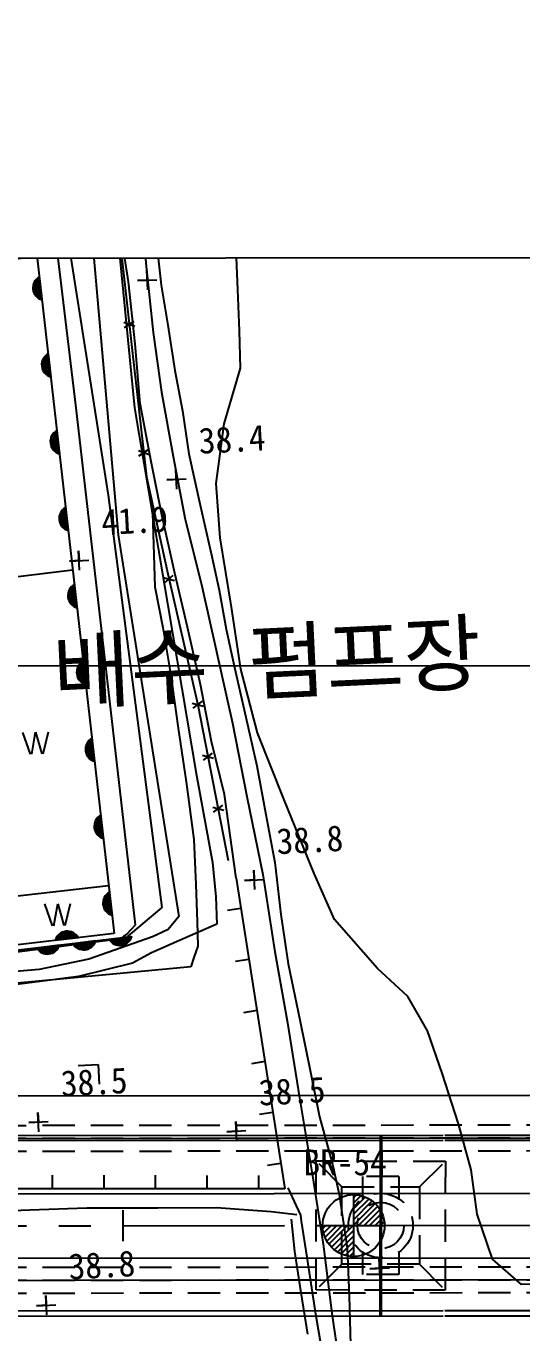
# Model space of a CAD drawing. Header units: millimetres. Extents: x 15846 to 16642, y 1103 to 1807.
# Drawn here: x 16086.9 to 16125.3, y 1462.8 to 1564 of the extents above; entities that cross this region are included whole.
import ezdxf
from ezdxf.xclip import XClip

# ---------------------------------------------------------------- set-up
doc = ezdxf.new("R2010")
doc.units = ezdxf.units.MM
doc.header["$LTSCALE"] = 10
doc.header["$MEASUREMENT"] = 0
doc.header["$XCLIPFRAME"] = 2
for name, pattern in [('CENTER', [2, 1.25, -0.25, 0.25, -0.25]), ('DASHED2', [0.375, 0.25, -0.125]), ('HIDDEN', [0.375, 0.25, -0.125])]:
    doc.linetypes.add(name, pattern=pattern)
for name, color, linetype in [('TN-CABL', 4, 'Continuous'), ('TZ-BASE', 253, 'Continuous'), ('TZ-CABL', 4, 'Continuous')]:
    doc.layers.add(name, color=color, linetype=linetype)
doc.layers.add('TX-PAPR', color=2, linetype='Continuous', plot=False)
doc.styles.get("Standard").update_dxf_attribs({"font": 'GulimChe.ttf'})
doc.linetypes.add('ZIGZAG', pattern='A,0.0001,-0.2,[131,ltypeshp.shx,S=0.2,R=0,X=-0.2,Y=0],-0.4,[131,ltypeshp.shx,S=0.2,R=180,X=0.2,Y=0],-0.2', length=0.8001)

# ---------------------------------------------------------------- blocks, each defined once
blk = doc.blocks.new('JD-FGHGF6GCDN')
at = {"layer": 'TZ-BASE'}
for p, q in [((439.66, 93.13), (-0.06, 69.76)), ((158.86, 84.11, 39.02), (160.87, 63.53, 39.02)), ((203.34, 69.31, 40), (185.64, 84.95, 40)), ((158.86, 56.78, 41), (155.1, 80.57, 41)), ((157.21, 80.86, 40), (159.61, 53.7, 40)), ((161.3, 80.21, 127.35), (161.75, 74.75, 127.35)), ((156.36, 63.53, 127.98), (154.37, 79.92, 127.98)), ((152.96, 78.37, 127.98), (159.29, 22.8, 127.98)), ((160.42, 73.32, 125.09), (159.92, 76.5, 125.09)), ((162.59, 76.05, 38.91), (162.95, 73.04, 38.91)), ((145.51, 74.4, 127.98), (153.24, 75.27, 127.98)), ((159.88, 75.29, 127.78), (160.69, 67.99, 127.78)), ((168.85, 73.33, 39.02), (168.77, 75.4, 39.02)), ((161.75, 74.75, 127.35), (162.33, 69.38, 127.35)), ((161.9, 72.69, 38.76), (161.82, 74.18, 38.76)), ((161.82, 74.18, 38.76), (161.86, 73.43, 38.76)), ((152.99, 72.85, 127.98), (153.51, 73.51, 127.98)), ((152.99, 72.85, 127.98), (153.51, 73.51, 127.98)), ((153.01, 72.64, 127.98), (153.54, 73.29, 127.98)), ((153.01, 72.64, 127.98), (153.54, 73.29, 127.98)), ((153.01, 73.02, 127.98), (153.63, 72.53, 127.98)), ((153.01, 73.02, 127.98), (153.63, 72.53, 127.98)), ((153.05, 73.16, 127.98), (153.45, 73.67, 127.98)), ((153.05, 73.16, 127.98), (153.45, 73.67, 127.98)), ((153.05, 73.18, 127.98), (153.6, 72.74, 127.98)), ((153.05, 73.18, 127.98), (153.6, 72.74, 127.98)), ((153.07, 72.46, 127.98), (153.56, 73.08, 127.98)), ((153.07, 72.46, 127.98), (153.56, 73.08, 127.98)), ((153.12, 73.32, 127.98), (153.58, 72.95, 127.98)), ((153.12, 73.32, 127.98), (153.58, 72.95, 127.98)), ((153.2, 73.44, 127.98), (153.55, 73.16, 127.98)), ((153.2, 73.44, 127.98), (153.55, 73.16, 127.98)), ((153.3, 73.55, 127.98), (153.53, 73.37, 127.98)), ((153.3, 73.55, 127.98), (153.53, 73.37, 127.98)), ((153.42, 73.65, 127.98), (153.51, 73.58, 127.98)), ((153.42, 73.65, 127.98), (153.51, 73.58, 127.98)), ((153.49, 73.69, 127.98), (153.7, 71.9, 127.98)), ((153.49, 73.69, 127.98), (153.7, 71.9, 127.98)), ((160.93, 68.51, 125.09), (160.42, 73.32, 125.09)), ((161.11, 73.4, 38.76), (162.61, 73.47, 38.76)), ((161.86, 73.43, 38.76), (161.11, 73.4, 38.76)), ((162.95, 73.04, 38.91), (163.45, 69.96, 38.91)), ((169.02, 69.5, 39.02), (168.85, 73.33, 39.02)), ((152.99, 72.84, 127.98), (153.65, 72.32, 127.98)), ((152.99, 72.84, 127.98), (153.65, 72.32, 127.98)), ((153.01, 72.63, 127.98), (153.67, 72.11, 127.98)), ((153.01, 72.63, 127.98), (153.67, 72.11, 127.98)), ((153.12, 72.36, 127.98), (153.69, 71.91, 127.98)), ((153.12, 72.36, 127.98), (153.69, 71.91, 127.98)), ((153.14, 72.32, 127.98), (153.59, 72.87, 127.98)), ((153.14, 72.32, 127.98), (153.59, 72.87, 127.98)), ((153.24, 72.19, 127.98), (153.61, 72.66, 127.98)), ((153.24, 72.19, 127.98), (153.61, 72.66, 127.98)), ((153.35, 72.09, 127.98), (153.63, 72.45, 127.98)), ((153.35, 72.09, 127.98), (153.63, 72.45, 127.98)), ((153.47, 72, 127.98), (153.66, 72.24, 127.98)), ((153.47, 72, 127.98), (153.66, 72.24, 127.98)), ((153.61, 71.93, 127.98), (153.68, 72.03, 127.98)), ((153.61, 71.93, 127.98), (153.68, 72.03, 127.98)), ((160.05, 70.17, 127.78), (160.89, 69.86, 127.78)), ((160.09, 69.77, 127.78), (160.84, 70.26, 127.78)), ((163.45, 69.96, 38.91), (164, 66.44, 38.91)), ((162.33, 69.38, 127.35), (162.96, 64.75, 127.35)), ((169.08, 66.62, 39.02), (169.02, 69.5, 39.02)), ((160.69, 67.99, 127.78), (161.81, 58.2, 127.78)), ((161.31, 63.87, 125.09), (160.93, 68.51, 125.09)), ((153.67, 66.89, 127.98), (154.19, 67.54, 127.98)), ((153.67, 66.89, 127.98), (154.19, 67.54, 127.98)), ((153.67, 66.88, 127.98), (154.33, 66.36, 127.98)), ((153.67, 66.88, 127.98), (154.33, 66.36, 127.98)), ((153.69, 66.67, 127.98), (154.22, 67.33, 127.98)), ((153.69, 66.67, 127.98), (154.22, 67.33, 127.98)), ((153.69, 67.06, 127.98), (154.3, 66.57, 127.98)), ((153.69, 67.06, 127.98), (154.3, 66.57, 127.98)), ((153.72, 67.19, 127.98), (154.13, 67.71, 127.98)), ((153.72, 67.19, 127.98), (154.13, 67.71, 127.98)), ((153.73, 67.22, 127.98), (154.28, 66.78, 127.98)), ((153.73, 67.22, 127.98), (154.28, 66.78, 127.98)), ((153.75, 66.5, 127.98), (154.24, 67.12, 127.98)), ((153.75, 66.5, 127.98), (154.24, 67.12, 127.98)), ((153.8, 67.36, 127.98), (154.26, 66.99, 127.98)), ((153.8, 67.36, 127.98), (154.26, 66.99, 127.98)), ((153.82, 66.36, 127.98), (154.27, 66.91, 127.98)), ((153.82, 66.36, 127.98), (154.27, 66.91, 127.98)), ((153.88, 67.48, 127.98), (154.23, 67.2, 127.98)), ((153.88, 67.48, 127.98), (154.23, 67.2, 127.98)), ((153.98, 67.59, 127.98), (154.21, 67.41, 127.98)), ((153.98, 67.59, 127.98), (154.21, 67.41, 127.98)), ((154.1, 67.69, 127.98), (154.18, 67.62, 127.98)), ((154.1, 67.69, 127.98), (154.18, 67.62, 127.98)), ((154.17, 67.73, 127.98), (154.38, 65.94, 127.98)), ((154.17, 67.73, 127.98), (154.38, 65.94, 127.98)), ((153.69, 66.67, 127.98), (154.35, 66.15, 127.98)), ((153.69, 66.67, 127.98), (154.35, 66.15, 127.98)), ((153.8, 66.39, 127.98), (154.36, 65.95, 127.98)), ((153.8, 66.39, 127.98), (154.36, 65.95, 127.98)), ((153.92, 66.23, 127.98), (154.29, 66.7, 127.98)), ((153.92, 66.23, 127.98), (154.29, 66.7, 127.98)), ((154.02, 66.13, 127.98), (154.31, 66.49, 127.98)), ((154.02, 66.13, 127.98), (154.31, 66.49, 127.98)), ((154.15, 66.04, 127.98), (154.34, 66.28, 127.98)), ((154.15, 66.04, 127.98), (154.34, 66.28, 127.98)), ((154.29, 65.97, 127.98), (154.36, 66.07, 127.98)), ((154.29, 65.97, 127.98), (154.36, 66.07, 127.98)), ((164, 66.44, 38.91), (164.58, 63.31, 38.91)), ((167.81, 62.3, 39.02), (169.08, 66.62, 39.02)), ((162.16, 59.37, 125.09), (161.31, 63.87, 125.09)), ((162.96, 64.75, 127.35), (163.87, 59.78, 127.35)), ((160.94, 23.46, 127.98), (156.36, 63.53, 127.98)), ((160.87, 63.53, 39.02), (165.64, 35.2, 39.02)), ((164.58, 63.31, 38.91), (165.08, 59.97, 38.91)), ((167.19, 57.67, 39.02), (167.81, 62.3, 39.02)), ((154.35, 60.93, 127.98), (154.87, 61.58, 127.98)), ((154.35, 60.93, 127.98), (154.87, 61.58, 127.98)), ((154.35, 60.92, 127.98), (155.01, 60.4, 127.98)), ((154.35, 60.92, 127.98), (155.01, 60.4, 127.98)), ((154.37, 60.71, 127.98), (154.9, 61.37, 127.98)), ((154.37, 60.71, 127.98), (154.9, 61.37, 127.98)), ((154.37, 61.1, 127.98), (154.98, 60.61, 127.98)), ((154.37, 61.1, 127.98), (154.98, 60.61, 127.98)), ((154.4, 61.23, 127.98), (154.81, 61.75, 127.98)), ((154.4, 61.23, 127.98), (154.81, 61.75, 127.98)), ((154.41, 61.25, 127.98), (154.96, 60.82, 127.98)), ((154.41, 61.25, 127.98), (154.96, 60.82, 127.98)), ((154.43, 60.54, 127.98), (154.92, 61.16, 127.98)), ((154.43, 60.54, 127.98), (154.92, 61.16, 127.98)), ((154.47, 61.39, 127.98), (154.93, 61.03, 127.98)), ((154.47, 61.39, 127.98), (154.93, 61.03, 127.98)), ((154.5, 60.39, 127.98), (154.94, 60.95, 127.98)), ((154.5, 60.39, 127.98), (154.94, 60.95, 127.98)), ((154.56, 61.52, 127.98), (154.91, 61.24, 127.98)), ((154.56, 61.52, 127.98), (154.91, 61.24, 127.98)), ((154.66, 61.63, 127.98), (154.89, 61.45, 127.98)), ((154.66, 61.63, 127.98), (154.89, 61.45, 127.98)), ((154.78, 61.73, 127.98), (154.86, 61.66, 127.98)), ((154.78, 61.73, 127.98), (154.86, 61.66, 127.98)), ((154.85, 61.77, 127.98), (155.05, 59.98, 127.98)), ((154.85, 61.77, 127.98), (155.05, 59.98, 127.98)), ((154.37, 60.71, 127.98), (155.03, 60.19, 127.98)), ((154.37, 60.71, 127.98), (155.03, 60.19, 127.98)), ((154.48, 60.43, 127.98), (155.04, 59.98, 127.98)), ((154.48, 60.43, 127.98), (155.04, 59.98, 127.98)), ((154.6, 60.27, 127.98), (154.97, 60.74, 127.98)), ((154.6, 60.27, 127.98), (154.97, 60.74, 127.98)), ((154.7, 60.17, 127.98), (154.99, 60.53, 127.98)), ((154.7, 60.17, 127.98), (154.99, 60.53, 127.98)), ((154.83, 60.08, 127.98), (155.02, 60.32, 127.98)), ((154.83, 60.08, 127.98), (155.02, 60.32, 127.98)), ((154.96, 60.01, 127.98), (155.04, 60.11, 127.98)), ((154.96, 60.01, 127.98), (155.04, 60.11, 127.98)), ((161.17, 60.23, 127.78), (162.01, 59.92, 127.78)), ((161.22, 59.83, 127.78), (161.97, 60.32, 127.78)), ((163.87, 59.78, 127.35), (164.81, 54.89, 127.35)), ((165.08, 59.97, 38.91), (165.95, 55.99, 38.91)), ((162.99, 55.26, 125.09), (162.16, 59.37, 125.09)), ((164.16, 57.25, 38.39), (164.08, 58.74, 38.39)), ((164.08, 58.74, 38.39), (164.12, 58, 38.39)), ((161.81, 58.2, 127.78), (163.45, 50.67, 127.78)), ((163.37, 57.96, 38.39), (164.87, 58.04, 38.39)), ((164.12, 58, 38.39), (163.37, 57.96, 38.39)), ((163.02, 24.81, 41), (158.86, 56.78, 41)), ((167.51, 53.46, 39.02), (167.19, 57.67, 39.02)), ((155.08, 55.27, 127.98), (155.49, 55.78, 127.98)), ((155.08, 55.27, 127.98), (155.49, 55.78, 127.98)), ((155.46, 55.76, 127.98), (155.54, 55.7, 127.98)), ((155.46, 55.76, 127.98), (155.54, 55.7, 127.98)), ((155.53, 55.81, 127.98), (155.73, 54.02, 127.98)), ((155.53, 55.81, 127.98), (155.73, 54.02, 127.98)), ((162.24, 56.23, 125.05), (162.45, 49.68, 125.05)), ((165.95, 55.99, 38.91), (166.87, 52.01, 38.91)), ((155.03, 54.96, 127.98), (155.55, 55.62, 127.98)), ((155.03, 54.96, 127.98), (155.55, 55.62, 127.98)), ((155.03, 54.96, 127.98), (155.69, 54.43, 127.98)), ((155.03, 54.96, 127.98), (155.69, 54.43, 127.98)), ((155.05, 54.75, 127.98), (155.57, 55.41, 127.98)), ((155.05, 54.75, 127.98), (155.57, 55.41, 127.98)), ((155.05, 55.14, 127.98), (155.66, 54.65, 127.98)), ((155.05, 55.14, 127.98), (155.66, 54.65, 127.98)), ((155.05, 54.75, 127.98), (155.71, 54.22, 127.98)), ((155.05, 54.75, 127.98), (155.71, 54.22, 127.98)), ((155.09, 55.29, 127.98), (155.64, 54.86, 127.98)), ((155.09, 55.29, 127.98), (155.64, 54.86, 127.98)), ((155.1, 54.58, 127.98), (155.6, 55.2, 127.98)), ((155.1, 54.58, 127.98), (155.6, 55.2, 127.98)), ((155.15, 55.43, 127.98), (155.61, 55.07, 127.98)), ((155.15, 55.43, 127.98), (155.61, 55.07, 127.98)), ((155.18, 54.43, 127.98), (155.62, 54.99, 127.98)), ((155.18, 54.43, 127.98), (155.62, 54.99, 127.98)), ((155.24, 55.56, 127.98), (155.59, 55.28, 127.98)), ((155.24, 55.56, 127.98), (155.59, 55.28, 127.98)), ((155.27, 54.31, 127.98), (155.65, 54.78, 127.98)), ((155.27, 54.31, 127.98), (155.65, 54.78, 127.98)), ((155.34, 55.67, 127.98), (155.57, 55.49, 127.98)), ((155.34, 55.67, 127.98), (155.57, 55.49, 127.98)), ((164.01, 50.73, 125.09), (162.99, 55.26, 125.09)), ((164.81, 54.89, 127.35), (166.06, 49.85, 127.35)), ((155.16, 54.47, 127.98), (155.72, 54.02, 127.98)), ((155.16, 54.47, 127.98), (155.72, 54.02, 127.98)), ((155.38, 54.2, 127.98), (155.67, 54.57, 127.98)), ((155.38, 54.2, 127.98), (155.67, 54.57, 127.98)), ((155.5, 54.12, 127.98), (155.69, 54.36, 127.98)), ((155.5, 54.12, 127.98), (155.69, 54.36, 127.98)), ((155.64, 54.05, 127.98), (155.72, 54.15, 127.98)), ((155.64, 54.05, 127.98), (155.72, 54.15, 127.98)), ((159.61, 53.7, 40), (164.3, 24.12, 40)), ((168.38, 48.1, 39.02), (167.51, 53.46, 39.02)), ((155.83, 51.66, 41.93), (157.33, 51.74, 41.93)), ((156.58, 51.7, 41.93), (155.83, 51.66, 41.93)), ((156.62, 50.95, 41.93), (156.54, 52.45, 41.93)), ((156.54, 52.45, 41.93), (156.58, 51.7, 41.93)), ((166.87, 52.01, 38.91), (167.43, 49.4, 38.91)), ((156.08, 50.97, 127.98), (148.25, 50.01, 127.98)), ((163.45, 50.67, 127.78), (165.78, 40.53, 127.78)), ((164.97, 46.54, 125.09), (164.01, 50.73, 125.09)), ((155.71, 49, 127.98), (156.23, 49.66, 127.98)), ((155.71, 49, 127.98), (156.23, 49.66, 127.98)), ((155.76, 49.31, 127.98), (156.17, 49.82, 127.98)), ((155.76, 49.31, 127.98), (156.17, 49.82, 127.98)), ((156.02, 49.71, 127.98), (156.24, 49.53, 127.98)), ((156.02, 49.71, 127.98), (156.24, 49.53, 127.98)), ((156.14, 49.8, 127.98), (156.22, 49.74, 127.98)), ((156.14, 49.8, 127.98), (156.22, 49.74, 127.98)), ((156.21, 49.85, 127.98), (156.41, 48.06, 127.98)), ((156.21, 49.85, 127.98), (156.41, 48.06, 127.98)), ((162.45, 49.68, 125.05), (163.08, 46.51, 125.05)), ((163.1, 50.38, 127.78), (163.97, 50.17, 127.78)), ((163.19, 49.99, 127.78), (163.88, 50.56, 127.78)), ((166.06, 49.85, 127.35), (167.19, 44.76, 127.35)), ((155.71, 49, 127.98), (156.36, 48.47, 127.98)), ((155.71, 49, 127.98), (156.36, 48.47, 127.98)), ((155.72, 49.17, 127.98), (156.34, 48.68, 127.98)), ((155.72, 49.17, 127.98), (156.34, 48.68, 127.98)), ((155.73, 48.79, 127.98), (156.25, 49.45, 127.98)), ((155.73, 48.79, 127.98), (156.25, 49.45, 127.98)), ((155.73, 48.79, 127.98), (156.39, 48.26, 127.98)), ((155.73, 48.79, 127.98), (156.39, 48.26, 127.98)), ((155.77, 49.33, 127.98), (156.32, 48.89, 127.98)), ((155.77, 49.33, 127.98), (156.32, 48.89, 127.98)), ((155.78, 48.62, 127.98), (156.28, 49.24, 127.98)), ((155.78, 48.62, 127.98), (156.28, 49.24, 127.98)), ((155.83, 49.47, 127.98), (156.29, 49.11, 127.98)), ((155.83, 49.47, 127.98), (156.29, 49.11, 127.98)), ((155.86, 48.47, 127.98), (156.3, 49.03, 127.98)), ((155.86, 48.47, 127.98), (156.3, 49.03, 127.98)), ((155.92, 49.6, 127.98), (156.27, 49.32, 127.98)), ((155.92, 49.6, 127.98), (156.27, 49.32, 127.98)), ((155.95, 48.35, 127.98), (156.32, 48.82, 127.98)), ((155.95, 48.35, 127.98), (156.32, 48.82, 127.98)), ((167.43, 49.4, 38.91), (167.97, 46.4, 38.91)), ((155.84, 48.51, 127.98), (156.4, 48.06, 127.98)), ((155.84, 48.51, 127.98), (156.4, 48.06, 127.98)), ((156.06, 48.24, 127.98), (156.35, 48.61, 127.98)), ((156.06, 48.24, 127.98), (156.35, 48.61, 127.98)), ((156.18, 48.16, 127.98), (156.37, 48.39, 127.98)), ((156.18, 48.16, 127.98), (156.37, 48.39, 127.98)), ((156.32, 48.09, 127.98), (156.4, 48.18, 127.98)), ((156.32, 48.09, 127.98), (156.4, 48.18, 127.98)), ((169.11, 43.3, 39.02), (168.38, 48.1, 39.02)), ((163.08, 46.51, 125.05), (163.68, 42.79, 125.05)), ((165.99, 42.09, 125.09), (164.97, 46.54, 125.09)), ((167.97, 46.4, 38.91), (168.63, 43.41, 38.91)), ((167.19, 44.76, 127.35), (168.46, 39.11, 127.35)), ((-0.04, 43.4), (299.96, 43.68)), ((156.39, 43.04, 127.98), (156.91, 43.7, 127.98)), ((156.39, 43.04, 127.98), (156.91, 43.7, 127.98)), ((156.44, 43.35, 127.98), (156.85, 43.86, 127.98)), ((156.44, 43.35, 127.98), (156.85, 43.86, 127.98)), ((156.59, 43.64, 127.98), (156.95, 43.35, 127.98)), ((156.59, 43.64, 127.98), (156.95, 43.35, 127.98)), ((156.7, 43.75, 127.98), (156.92, 43.57, 127.98)), ((156.7, 43.75, 127.98), (156.92, 43.57, 127.98)), ((156.82, 43.84, 127.98), (156.9, 43.78, 127.98)), ((156.82, 43.84, 127.98), (156.9, 43.78, 127.98)), ((156.89, 43.88, 127.98), (157.09, 42.1, 127.98)), ((156.89, 43.88, 127.98), (157.09, 42.1, 127.98)), ((156.39, 43.03, 127.98), (157.04, 42.51, 127.98)), ((156.39, 43.03, 127.98), (157.04, 42.51, 127.98)), ((156.4, 43.21, 127.98), (157.02, 42.72, 127.98)), ((156.4, 43.21, 127.98), (157.02, 42.72, 127.98)), ((156.41, 42.83, 127.98), (156.93, 43.49, 127.98)), ((156.41, 42.83, 127.98), (156.93, 43.49, 127.98)), ((156.41, 42.82, 127.98), (157.07, 42.3, 127.98)), ((156.41, 42.82, 127.98), (157.07, 42.3, 127.98)), ((156.45, 43.37, 127.98), (156.99, 42.93, 127.98)), ((156.45, 43.37, 127.98), (156.99, 42.93, 127.98)), ((156.46, 42.66, 127.98), (156.96, 43.28, 127.98)), ((156.46, 42.66, 127.98), (156.96, 43.28, 127.98)), ((156.51, 43.51, 127.98), (156.97, 43.14, 127.98)), ((156.51, 43.51, 127.98), (156.97, 43.14, 127.98)), ((156.51, 42.55, 127.98), (157.08, 42.1, 127.98)), ((156.51, 42.55, 127.98), (157.08, 42.1, 127.98)), ((156.54, 42.51, 127.98), (156.98, 43.07, 127.98)), ((156.54, 42.51, 127.98), (156.98, 43.07, 127.98)), ((156.63, 42.39, 127.98), (157, 42.85, 127.98)), ((156.63, 42.39, 127.98), (157, 42.85, 127.98)), ((156.74, 42.28, 127.98), (157.03, 42.64, 127.98)), ((156.74, 42.28, 127.98), (157.03, 42.64, 127.98)), ((163.68, 42.79, 125.05), (164.25, 38.71, 125.05)), ((168.63, 43.41, 38.91), (169.5, 39.56, 38.91)), ((170.4, 38.34, 39.02), (169.11, 43.3, 39.02)), ((156.86, 42.2, 127.98), (157.05, 42.43, 127.98)), ((156.86, 42.2, 127.98), (157.05, 42.43, 127.98)), ((157, 42.13, 127.98), (157.08, 42.22, 127.98)), ((157, 42.13, 127.98), (157.08, 42.22, 127.98)), ((166.83, 37.68, 125.09), (165.99, 42.09, 125.09)), ((165.35, 40.65, 127.78), (166.21, 40.41, 127.78)), ((165.43, 40.26, 127.78), (166.14, 40.8, 127.78)), ((165.78, 40.53, 127.78), (168.14, 28.46, 127.78)), ((169.5, 39.56, 38.91), (170.36, 35.8, 38.91)), ((164.25, 38.71, 125.05), (164.87, 34.55, 125.05)), ((168.46, 39.11, 127.35), (169.57, 33.42, 127.35)), ((152.19, 38.39, 127.5), (152.78, 36.7, 127.5)), ((152.91, 36.71, 127.5), (153.21, 38.4, 127.5)), ((153.21, 38.4, 127.5), (153.68, 36.73, 127.5)), ((153.79, 36.73, 127.5), (154.2, 38.43, 127.5)), ((157.06, 37.08, 127.98), (157.59, 37.74, 127.98)), ((157.06, 37.08, 127.98), (157.59, 37.74, 127.98)), ((157.09, 36.87, 127.98), (157.61, 37.53, 127.98)), ((157.09, 36.87, 127.98), (157.61, 37.53, 127.98)), ((157.12, 37.39, 127.98), (157.52, 37.9, 127.98)), ((157.12, 37.39, 127.98), (157.52, 37.9, 127.98)), ((157.19, 37.55, 127.98), (157.65, 37.18, 127.98)), ((157.19, 37.55, 127.98), (157.65, 37.18, 127.98)), ((157.27, 37.67, 127.98), (157.63, 37.39, 127.98)), ((157.27, 37.67, 127.98), (157.63, 37.39, 127.98)), ((157.37, 37.78, 127.98), (157.6, 37.6, 127.98)), ((157.37, 37.78, 127.98), (157.6, 37.6, 127.98)), ((157.49, 37.88, 127.98), (157.58, 37.81, 127.98)), ((157.49, 37.88, 127.98), (157.58, 37.81, 127.98)), ((157.56, 37.92, 127.98), (157.77, 36.13, 127.98)), ((157.56, 37.92, 127.98), (157.77, 36.13, 127.98)), ((167.84, 33.57, 125.09), (166.83, 37.68, 125.09)), ((172.48, 33.15, 39.02), (170.4, 38.34, 39.02)), ((157.06, 37.07, 127.98), (157.72, 36.55, 127.98)), ((157.06, 37.07, 127.98), (157.72, 36.55, 127.98)), ((157.08, 37.25, 127.98), (157.7, 36.76, 127.98)), ((157.08, 37.25, 127.98), (157.7, 36.76, 127.98)), ((157.09, 36.86, 127.98), (157.75, 36.34, 127.98)), ((157.09, 36.86, 127.98), (157.75, 36.34, 127.98)), ((157.12, 37.41, 127.98), (157.67, 36.97, 127.98)), ((157.12, 37.41, 127.98), (157.67, 36.97, 127.98)), ((157.14, 36.69, 127.98), (157.63, 37.31, 127.98)), ((157.14, 36.69, 127.98), (157.63, 37.31, 127.98)), ((157.19, 36.59, 127.98), (157.76, 36.14, 127.98)), ((157.19, 36.59, 127.98), (157.76, 36.14, 127.98)), ((157.22, 36.55, 127.98), (157.66, 37.1, 127.98)), ((157.22, 36.55, 127.98), (157.66, 37.1, 127.98)), ((157.31, 36.42, 127.98), (157.68, 36.89, 127.98)), ((157.31, 36.42, 127.98), (157.68, 36.89, 127.98)), ((157.42, 36.32, 127.98), (157.71, 36.68, 127.98)), ((157.42, 36.32, 127.98), (157.71, 36.68, 127.98)), ((157.54, 36.23, 127.98), (157.73, 36.47, 127.98)), ((157.54, 36.23, 127.98), (157.73, 36.47, 127.98)), ((166.14, 36.62, 127.78), (167, 36.39, 127.78)), ((166.22, 36.23, 127.78), (166.92, 36.78, 127.78)), ((157.68, 36.17, 127.98), (157.75, 36.26, 127.98)), ((157.68, 36.17, 127.98), (157.75, 36.26, 127.98)), ((170.36, 35.8, 38.91), (171.05, 32.03, 38.91)), ((164.87, 34.55, 125.05), (165.46, 30.09, 125.05)), ((165.64, 35.2, 39.02), (166.91, 28.31, 39.02)), ((168.75, 27.1, 125.09), (167.84, 33.57, 125.09)), ((166.93, 32.6, 127.78), (167.79, 32.36, 127.78)), ((167, 32.21, 127.78), (167.71, 32.75, 127.78)), ((169.57, 33.42, 127.35), (170.81, 27.38, 127.35)), ((174.79, 27.46, 39.02), (172.48, 33.15, 39.02)), ((157.74, 31.12, 127.98), (158.26, 31.77, 127.98)), ((157.74, 31.12, 127.98), (158.26, 31.77, 127.98)), ((157.76, 30.91, 127.98), (158.29, 31.56, 127.98)), ((157.76, 30.91, 127.98), (158.29, 31.56, 127.98)), ((157.8, 31.43, 127.98), (158.2, 31.94, 127.98)), ((157.8, 31.43, 127.98), (158.2, 31.94, 127.98)), ((157.8, 31.45, 127.98), (158.35, 31.01, 127.98)), ((157.8, 31.45, 127.98), (158.35, 31.01, 127.98)), ((157.87, 31.59, 127.98), (158.33, 31.22, 127.98)), ((157.87, 31.59, 127.98), (158.33, 31.22, 127.98)), ((157.95, 31.71, 127.98), (158.3, 31.43, 127.98)), ((157.95, 31.71, 127.98), (158.3, 31.43, 127.98)), ((158.05, 31.82, 127.98), (158.28, 31.64, 127.98)), ((158.05, 31.82, 127.98), (158.28, 31.64, 127.98)), ((158.17, 31.92, 127.98), (158.26, 31.85, 127.98)), ((158.17, 31.92, 127.98), (158.26, 31.85, 127.98)), ((158.24, 31.96, 127.98), (158.45, 30.17, 127.98)), ((158.24, 31.96, 127.98), (158.45, 30.17, 127.98)), ((171.05, 32.03, 38.91), (171.74, 28.3, 38.91)), ((157.74, 31.11, 127.98), (158.4, 30.59, 127.98)), ((157.74, 31.11, 127.98), (158.4, 30.59, 127.98)), ((157.76, 31.29, 127.98), (158.38, 30.8, 127.98)), ((157.76, 31.29, 127.98), (158.38, 30.8, 127.98)), ((157.77, 30.9, 127.98), (158.42, 30.38, 127.98)), ((157.77, 30.9, 127.98), (158.42, 30.38, 127.98)), ((157.82, 30.73, 127.98), (158.31, 31.35, 127.98)), ((157.82, 30.73, 127.98), (158.31, 31.35, 127.98)), ((157.87, 30.63, 127.98), (158.44, 30.18, 127.98)), ((157.87, 30.63, 127.98), (158.44, 30.18, 127.98)), ((157.89, 30.59, 127.98), (158.34, 31.14, 127.98)), ((157.89, 30.59, 127.98), (158.34, 31.14, 127.98)), ((157.99, 30.46, 127.98), (158.36, 30.93, 127.98)), ((157.99, 30.46, 127.98), (158.36, 30.93, 127.98)), ((158.1, 30.36, 127.98), (158.38, 30.72, 127.98)), ((158.1, 30.36, 127.98), (158.38, 30.72, 127.98)), ((158.22, 30.27, 127.98), (158.41, 30.51, 127.98)), ((158.22, 30.27, 127.98), (158.41, 30.51, 127.98)), ((158.36, 30.2, 127.98), (158.43, 30.3, 127.98)), ((158.36, 30.2, 127.98), (158.43, 30.3, 127.98)), ((165.46, 30.09, 125.05), (165.62, 26.6, 125.05)), ((166.91, 28.31, 39.02), (167.18, 25.64, 39.02)), ((170.19, 26.2, 38.76), (170.11, 27.7, 38.76)), ((170.11, 27.7, 38.76), (170.15, 26.95, 38.76)), ((170.81, 27.38, 127.35), (171.75, 21.38, 127.35)), ((171.74, 28.3, 38.91), (172.22, 24.27, 38.91)), ((176.38, 23.89, 39.02), (174.79, 27.46, 39.02)), ((151.13, 25.64, 127.98), (158.86, 26.53, 127.98)), ((165.62, 26.6, 125.05), (165.72, 23.72, 125.05)), ((168.75, 27.1, 125.91), (172.52, 3, 125.91)), ((169.4, 26.91, 38.76), (170.9, 26.99, 38.76)), ((170.15, 26.95, 38.76), (169.4, 26.91, 38.76)), ((158.42, 25.16, 127.98), (158.94, 25.81, 127.98)), ((158.42, 25.16, 127.98), (158.94, 25.81, 127.98)), ((158.44, 24.94, 127.98), (158.97, 25.6, 127.98)), ((158.44, 24.94, 127.98), (158.97, 25.6, 127.98)), ((158.44, 25.33, 127.98), (159.05, 24.84, 127.98)), ((158.44, 25.33, 127.98), (159.05, 24.84, 127.98)), ((158.47, 25.46, 127.98), (158.88, 25.98, 127.98)), ((158.47, 25.46, 127.98), (158.88, 25.98, 127.98)), ((158.48, 25.49, 127.98), (159.03, 25.05, 127.98)), ((158.48, 25.49, 127.98), (159.03, 25.05, 127.98)), ((158.5, 24.77, 127.98), (158.99, 25.39, 127.98)), ((158.5, 24.77, 127.98), (158.99, 25.39, 127.98)), ((158.55, 25.63, 127.98), (159.01, 25.26, 127.98)), ((158.55, 25.63, 127.98), (159.01, 25.26, 127.98)), ((158.63, 25.75, 127.98), (158.98, 25.47, 127.98)), ((158.63, 25.75, 127.98), (158.98, 25.47, 127.98)), ((158.73, 25.86, 127.98), (158.96, 25.68, 127.98)), ((158.73, 25.86, 127.98), (158.96, 25.68, 127.98)), ((158.85, 25.96, 127.98), (158.93, 25.89, 127.98)), ((158.85, 25.96, 127.98), (158.93, 25.89, 127.98)), ((158.92, 26, 127.98), (159.13, 24.21, 127.98)), ((158.92, 26, 127.98), (159.13, 24.21, 127.98)), ((167.18, 25.64, 39.02), (167.25, 23.53, 39.02)), ((153.9, 25.09, 127.5), (154.49, 23.4, 127.5)), ((154.62, 23.4, 127.5), (154.92, 25.09, 127.5)), ((154.92, 25.09, 127.5), (155.39, 23.42, 127.5)), ((155.51, 23.43, 127.5), (155.91, 25.12, 127.5)), ((158.42, 25.15, 127.98), (159.08, 24.63, 127.98)), ((158.42, 25.15, 127.98), (159.08, 24.63, 127.98)), ((158.44, 24.94, 127.98), (159.1, 24.42, 127.98)), ((158.44, 24.94, 127.98), (159.1, 24.42, 127.98)), ((158.55, 24.66, 127.98), (159.11, 24.22, 127.98)), ((158.55, 24.66, 127.98), (159.11, 24.22, 127.98)), ((158.57, 24.63, 127.98), (159.02, 25.18, 127.98)), ((158.57, 24.63, 127.98), (159.02, 25.18, 127.98)), ((158.67, 24.5, 127.98), (159.04, 24.97, 127.98)), ((158.67, 24.5, 127.98), (159.04, 24.97, 127.98)), ((158.78, 24.4, 127.98), (159.06, 24.76, 127.98)), ((158.78, 24.4, 127.98), (159.06, 24.76, 127.98)), ((158.9, 24.31, 127.98), (159.09, 24.55, 127.98)), ((158.9, 24.31, 127.98), (159.09, 24.55, 127.98)), ((159.04, 24.24, 127.98), (159.11, 24.34, 127.98)), ((159.04, 24.24, 127.98), (159.11, 24.34, 127.98)), ((160.22, 22.47, 41), (163.02, 24.81, 41)), ((169.12, 24.73, 125.91), (168.08, 24.57, 125.91)), ((160.28, 22.75, 127.98), (160.94, 23.46, 127.98)), ((164.3, 24.12, 40), (163.47, 23.1, 40)), ((167.25, 23.53, 39.02), (164.36, 22.27, 39.02)), ((165.72, 23.72, 125.05), (165.79, 21.82, 125.05)), ((172.22, 24.27, 38.91), (172.79, 20.45, 38.91)), ((179.7, 20.08, 39.02), (176.38, 23.89, 39.02)), ((142.62, 20.22, 41), (160.22, 22.47, 41)), ((142.99, 20.47, 128.02), (159.77, 22.47, 128.02)), ((159.29, 22.8, 127.98), (151.6, 21.89, 127.98)), ((155.19, 22.84, 127.98), (154.74, 22.27, 127.98)), ((155.19, 22.84, 127.98), (154.74, 22.27, 127.98)), ((156.52, 22.47, 127.98), (154.74, 22.26, 127.98)), ((156.52, 22.47, 127.98), (154.74, 22.26, 127.98)), ((154.77, 22.35, 127.98), (154.86, 22.28, 127.98)), ((154.77, 22.35, 127.98), (154.86, 22.28, 127.98)), ((154.83, 22.49, 127.98), (155.07, 22.3, 127.98)), ((154.83, 22.49, 127.98), (155.07, 22.3, 127.98)), ((154.92, 22.61, 127.98), (155.28, 22.33, 127.98)), ((154.92, 22.61, 127.98), (155.28, 22.33, 127.98)), ((155.46, 22.95, 127.98), (154.94, 22.29, 127.98)), ((155.46, 22.95, 127.98), (154.94, 22.29, 127.98)), ((155.02, 22.72, 127.98), (155.49, 22.35, 127.98)), ((155.02, 22.72, 127.98), (155.49, 22.35, 127.98)), ((155.67, 22.97, 127.98), (155.15, 22.31, 127.98)), ((155.67, 22.97, 127.98), (155.15, 22.31, 127.98)), ((155.15, 22.82, 127.98), (155.7, 22.38, 127.98)), ((155.15, 22.82, 127.98), (155.7, 22.38, 127.98)), ((155.29, 22.89, 127.98), (155.92, 22.4, 127.98)), ((155.29, 22.89, 127.98), (155.92, 22.4, 127.98)), ((155.85, 22.96, 127.98), (155.36, 22.34, 127.98)), ((155.85, 22.96, 127.98), (155.36, 22.34, 127.98)), ((155.46, 22.95, 127.98), (156.13, 22.43, 127.98)), ((155.46, 22.95, 127.98), (156.13, 22.43, 127.98)), ((156.01, 22.91, 127.98), (155.57, 22.36, 127.98)), ((156.01, 22.91, 127.98), (155.57, 22.36, 127.98)), ((155.68, 22.97, 127.98), (156.34, 22.45, 127.98)), ((155.68, 22.97, 127.98), (156.34, 22.45, 127.98)), ((156.15, 22.85, 127.98), (155.78, 22.39, 127.98)), ((156.15, 22.85, 127.98), (155.78, 22.39, 127.98)), ((155.99, 22.92, 127.98), (156.5, 22.51, 127.98)), ((155.99, 22.92, 127.98), (156.5, 22.51, 127.98)), ((156.27, 22.77, 127.98), (155.99, 22.41, 127.98)), ((156.27, 22.77, 127.98), (155.99, 22.41, 127.98)), ((156.38, 22.66, 127.98), (156.2, 22.44, 127.98)), ((156.38, 22.66, 127.98), (156.2, 22.44, 127.98)), ((156.48, 22.54, 127.98), (156.42, 22.46, 127.98)), ((156.48, 22.54, 127.98), (156.42, 22.46, 127.98)), ((162.28, 22.54, 40), (157.34, 20.82, 40)), ((158.88, 22.37, 128.02), (160.67, 22.58, 128.02)), ((159.42, 21.92, 128.02), (158.9, 22.33, 128.02)), ((158.92, 22.3, 128.02), (158.99, 22.38, 128.02)), ((159.02, 22.18, 128.02), (159.2, 22.41, 128.02)), ((159.72, 21.87, 128.02), (159.06, 22.39, 128.02)), ((159.13, 22.08, 128.02), (159.41, 22.43, 128.02)), ((159.25, 21.99, 128.02), (159.62, 22.46, 128.02)), ((159.94, 21.89, 128.02), (159.28, 22.42, 128.02)), ((159.4, 21.93, 128.02), (159.83, 22.48, 128.02)), ((160.11, 21.95, 128.02), (159.49, 22.44, 128.02)), ((159.55, 21.89, 128.02), (160.04, 22.51, 128.02)), ((160.25, 22.03, 128.02), (159.7, 22.47, 128.02)), ((159.73, 21.87, 128.02), (160.25, 22.53, 128.02)), ((160.38, 22.12, 128.02), (159.91, 22.49, 128.02)), ((159.94, 21.9, 128.02), (160.46, 22.56, 128.02)), ((159.96, 22.52, 127.98), (160.28, 22.75, 127.98)), ((160.48, 22.23, 128.02), (160.12, 22.52, 128.02)), ((160.22, 22, 128.02), (160.66, 22.57, 128.02)), ((160.57, 22.35, 128.02), (160.33, 22.54, 128.02)), ((160.63, 22.49, 128.02), (160.54, 22.57, 128.02)), ((163.47, 23.1, 40), (162.28, 22.54, 40)), ((153.28, 21.7, 128.02), (155.07, 21.91, 128.02)), ((153.82, 21.25, 128.02), (153.31, 21.66, 128.02)), ((153.33, 21.63, 128.02), (153.39, 21.71, 128.02)), ((153.42, 21.51, 128.02), (153.6, 21.74, 128.02)), ((154.13, 21.2, 128.02), (153.47, 21.72, 128.02)), ((153.53, 21.41, 128.02), (153.81, 21.76, 128.02)), ((153.66, 21.33, 128.02), (154.02, 21.79, 128.02)), ((154.34, 21.23, 128.02), (153.68, 21.75, 128.02)), ((153.8, 21.26, 128.02), (154.23, 21.81, 128.02)), ((154.51, 21.28, 128.02), (153.89, 21.77, 128.02)), ((153.96, 21.22, 128.02), (154.44, 21.84, 128.02)), ((154.66, 21.36, 128.02), (154.1, 21.8, 128.02)), ((154.14, 21.2, 128.02), (154.66, 21.86, 128.02)), ((154.78, 21.45, 128.02), (154.31, 21.82, 128.02)), ((154.35, 21.23, 128.02), (154.87, 21.89, 128.02)), ((154.89, 21.56, 128.02), (154.52, 21.85, 128.02)), ((154.62, 21.34, 128.02), (155.07, 21.9, 128.02)), ((154.97, 21.68, 128.02), (154.73, 21.87, 128.02)), ((155.04, 21.82, 128.02), (154.94, 21.9, 128.02)), ((156.08, 22.03, 128.02), (157.87, 22.25, 128.02)), ((156.62, 21.59, 128.02), (156.1, 21.99, 128.02)), ((156.12, 21.96, 128.02), (156.19, 22.05, 128.02)), ((156.22, 21.84, 128.02), (156.4, 22.07, 128.02)), ((156.93, 21.54, 128.02), (156.27, 22.06, 128.02)), ((156.33, 21.74, 128.02), (156.61, 22.1, 128.02)), ((156.46, 21.66, 128.02), (156.82, 22.12, 128.02)), ((157.14, 21.56, 128.02), (156.48, 22.08, 128.02)), ((156.6, 21.6, 128.02), (157.03, 22.15, 128.02)), ((157.31, 21.62, 128.02), (156.69, 22.11, 128.02)), ((156.76, 21.55, 128.02), (157.24, 22.17, 128.02)), ((157.46, 21.69, 128.02), (156.9, 22.13, 128.02)), ((156.93, 21.54, 128.02), (157.45, 22.2, 128.02)), ((157.58, 21.79, 128.02), (157.11, 22.16, 128.02)), ((157.14, 21.56, 128.02), (157.66, 22.22, 128.02)), ((157.68, 21.9, 128.02), (157.32, 22.18, 128.02)), ((157.42, 21.67, 128.02), (157.86, 22.24, 128.02)), ((157.77, 22.02, 128.02), (157.53, 22.21, 128.02)), ((157.84, 22.16, 128.02), (157.74, 22.23, 128.02)), ((162.2, 21.29, 39.02), (160.72, 20.51, 39.02)), ((164.36, 22.27, 39.02), (162.2, 21.29, 39.02)), ((165.79, 21.82, 125.05), (165.47, 20.95, 125.05)), ((171.75, 21.38, 127.35), (172.71, 16.03, 127.35)), ((157.34, 20.82, 40), (153.49, 20, 40)), ((160.72, 20.51, 39.02), (156.53, 19.46, 39.02)), ((165.47, 20.95, 125.05), (165.24, 20.21, 125.05)), ((169.74, 20.78, 125.91), (168.7, 20.62, 125.91)), ((172.79, 20.45, 38.91), (173.56, 16.73, 38.91)), ((165.24, 20.21, 125.05), (139.93, 17.82, 125.05)), ((156.53, 19.46, 39.02), (140.35, 17.39, 39.02)), ((153.49, 20, 40), (145.71, 19.38, 40)), ((182.06, 17.92, 39.02), (179.7, 20.08, 39.02)), ((183.57, 15.26, 39.02), (182.06, 17.92, 39.02)), ((170.36, 16.83, 125.91), (169.32, 16.66, 125.91)), ((173.56, 16.73, 38.91), (174.44, 12.45, 38.91)), ((172.71, 16.03, 127.35), (173.65, 10.07, 127.35)), ((184.72, 11.98, 39.02), (183.57, 15.26, 39.02)), ((156.51, 12.56, 126.9), (158.05, 12.64, 126.9)), ((158.05, 12.64, 126.9), (158.13, 11.13, 126.9)), ((170.97, 12.87, 125.91), (169.94, 12.71, 125.91)), ((174.44, 12.45, 38.91), (175.22, 8.59, 38.91)), ((185.97, 8.06, 39.02), (184.72, 11.98, 39.02)), ((173.65, 10.07, 127.35), (174.69, 3.85, 127.35)), ((152.68, 8.14, 38.46), (154.18, 8.22, 38.46)), ((153.43, 8.18, 38.46), (152.68, 8.14, 38.46)), ((153.47, 7.44, 38.46), (153.39, 8.93, 38.46)), ((153.39, 8.93, 38.46), (153.43, 8.18, 38.46)), ((168.81, 6.73, 38.46), (168.73, 8.23, 38.46)), ((168.73, 8.23, 38.46), (168.77, 7.48, 38.46)), ((171.59, 8.92, 125.91), (170.55, 8.76, 125.91)), ((175.22, 8.59, 38.91), (176.21, 4.92, 38.91)), ((145.05, 7.14), (184.79, 7.17)), ((168.02, 7.44, 38.46), (169.51, 7.52, 38.46)), ((168.77, 7.48, 38.46), (168.02, 7.44, 38.46)), ((179.91, 7.17), (179.89, -6.83)), ((179.91, 7.17), (179.89, -6.83)), ((180.01, 7.17), (179.99, -6.83)), ((184.92, 7.17), (219.95, 7.2)), ((186.96, 4.47, 39.02), (185.97, 8.06, 39.02)), ((145.05, 6.74), (184.79, 6.77)), ((184.92, 6.77), (219.95, 6.8)), ((154.51, 3.01, 125.91), (154.51, 4.06, 125.91)), ((158.51, 3.01, 125.91), (158.51, 4.06, 125.91)), ((162.51, 3.01, 125.91), (162.51, 4.06, 125.91)), ((166.51, 3, 125.91), (166.51, 4.05, 125.91)), ((170.51, 3, 125.91), (170.51, 4.05, 125.91)), ((172.21, 4.97, 125.91), (171.17, 4.81, 125.91)), ((176.21, 4.92, 38.91), (176.72, 2.57, 38.91)), ((187.42, 1.04, 39.02), (186.96, 4.47, 39.02)), ((173.75, 0.97, 126.25), (172.77, 3.1, 126.25)), ((174.69, 3.85, 127.35), (175.52, -1.46, 127.35)), ((0, 2.5), (199.96, 2.68)), ((172.52, 3, 125.91), (151.65, 3.01, 125.91)), ((176.72, 2.57, 38.91), (177.34, -1.59, 38.91)), ((177.85, 2.56), (177.85, -2.24)), ((177.85, 2.32), (178.08, 2.55)), ((177.85, 1.9), (178.44, 2.49)), ((177.85, 1.47), (178.76, 2.38)), ((177.85, 1.05), (179.05, 2.24)), ((177.85, 0.62), (179.3, 2.08)), ((152.76, 1.35, 39.58), (150.78, 1.28, 39.58)), ((157.19, 1.5, 39.58), (152.76, 1.35, 39.58)), ((162.67, 1.52, 39.58), (157.19, 1.5, 39.58)), ((160, -1.05), (160, 1.35)), ((167.23, 1.55, 39.58), (162.67, 1.52, 39.58)), ((171.47, 1.22, 39.58), (167.23, 1.55, 39.58)), ((173.46, 0.99, 39.58), (171.47, 1.22, 39.58)), ((177.85, 0.2), (179.53, 1.88)), ((178.24, 0.16), (179.73, 1.66)), ((178.66, 0.16), (179.9, 1.41)), ((179.09, 0.16), (180.05, 1.13)), ((180, -1.03), (180, 1.37)), ((188.62, -2.45, 39.02), (187.42, 1.04, 39.02)), ((173.3, -1.86, 39.49), (173.04, 0.67, 39.49)), ((173.81, 0.5, 126.25), (173.75, 0.97, 126.25)), ((174.25, -2.28, 126.25), (173.81, 0.5, 126.25)), ((175.45, 0.16), (180.25, 0.16)), ((175.46, -0.07), (175.69, 0.16)), ((175.53, -0.43), (176.12, 0.16)), ((175.63, -0.75), (176.54, 0.16)), ((175.77, -1.04), (176.97, 0.16)), ((175.94, -1.29), (177.39, 0.16)), ((176.14, -1.52), (177.81, 0.16)), ((179.51, 0.16), (180.16, 0.81)), ((179.94, 0.16), (180.23, 0.46)), ((176.36, -1.72), (177.85, -0.22)), ((176.61, -1.89), (177.85, -0.65)), ((173.75, -4.86, 39.49), (173.3, -1.86, 39.49)), ((175.52, -1.46, 127.35), (176.17, -6.66, 127.35)), ((176.89, -2.04), (177.85, -1.07)), ((177.2, -2.15), (177.85, -1.5)), ((177.34, -1.59, 38.91), (177.51, -5.29, 38.91)), ((177.56, -2.22), (177.85, -1.92)), ((0, -2.5), (199.96, -2.32)), ((174.92, -6.7, 126.25), (174.25, -2.28, 126.25)), ((179.91, -3.9, 38.76), (179.83, -2.4, 38.76)), ((179.83, -2.4, 38.76), (179.87, -3.15, 38.76)), ((190.85, -4.4, 39.02), (188.62, -2.45, 39.02)), ((179.12, -3.19, 38.76), (180.62, -3.11, 38.76)), ((179.87, -3.15, 38.76), (179.12, -3.19, 38.76)), ((174.3, -8.25, 39.49), (173.75, -4.86, 39.49)), ((195.28, -4.38, 39.02), (190.85, -4.4, 39.02)), ((153.28, -6.05, 38.8), (154.78, -5.97, 38.8)), ((154.03, -6.01, 38.8), (153.28, -6.05, 38.8)), ((154.07, -6.76, 38.8), (153.99, -5.26, 38.8)), ((153.99, -5.26, 38.8), (154.03, -6.01, 38.8)), ((177.51, -5.29, 38.91), (177.6, -9.08, 38.91)), ((145.06, -6.46), (184.8, -6.43)), ((145.06, -6.86), (184.8, -6.83)), ((175.79, -11.8, 126.25), (174.92, -6.7, 126.25)), ((176.17, -6.66, 127.35), (176.91, -11.72, 127.35)), ((184.93, -6.43), (219.96, -6.4)), ((184.93, -6.83), (219.96, -6.8))]:
    blk.add_line(p, q, dxfattribs=at)
at = {"layer": 'TZ-BASE', "ltscale": 10}
blk.add_line((0.51, 10.08), (199.95, 10.27), dxfattribs=at)
at = {"layer": 'TZ-BASE', "linetype": 'DASHED2'}
for p, q in [((174.95, -4.83), (174.96, 5.17)), ((176.95, 3.17), (174.96, 5.17)), ((174.96, 5.17), (184.96, 5.16)), ((182.95, 3.17), (184.96, 5.16)), ((184.96, 5.16), (184.95, -4.84)), ((176.95, 3.17), (182.95, 3.17)), ((176.95, -2.83), (176.95, 3.17)), ((178.55, 3.97), (178.55, 2.24)), ((181.35, 3.97), (178.55, 3.97)), ((181.35, 3.97), (181.35, 2.24)), ((182.95, 3.17), (182.95, -2.83)), ((178.55, -1.9), (178.55, -3.63)), ((181.35, -1.9), (181.35, -3.63)), ((176.95, -2.83), (174.95, -4.83)), ((182.95, -2.83), (176.95, -2.83)), ((182.95, -2.83), (184.95, -4.84)), ((181.35, -3.63), (178.55, -3.63)), ((184.95, -4.84), (174.95, -4.83))]:
    blk.add_line(p, q, dxfattribs=at)
at = {"layer": 'TZ-BASE', "linetype": 'CENTER'}
blk.add_lwpolyline([(0, 0), (201.2, 0.19), (401.8, 0.37), (601.2, 0.55), (700, 0.64)], dxfattribs=at)
at = {"layer": 'TZ-BASE'}
blk.add_circle((177.85, 0.16), 2.4, dxfattribs=at)
at = {"layer": 'TZ-BASE', "linetype": 'DASHED2'}
for radius in [2.5, 1.8]:
    blk.add_circle((179.95, 0.17), radius, dxfattribs=at)
at = {"layer": 'TZ-BASE'}
for centre, start, end in [((153.97, 72.84, 127.98), 119.1142, 253.8745), ((153.97, 72.84, 127.98), 119.1142, 253.8745), ((154.65, 66.88, 127.98), 119.1142, 253.8745), ((154.65, 66.88, 127.98), 119.1142, 253.8745), ((155.32, 60.92, 127.98), 119.1142, 253.8745), ((155.32, 60.92, 127.98), 119.1142, 253.8745), ((156, 54.96, 127.98), 119.1142, 253.8745), ((156, 54.96, 127.98), 119.1142, 253.8745), ((156.68, 48.99, 127.98), 119.1142, 253.8745), ((156.68, 48.99, 127.98), 119.1142, 253.8745), ((157.36, 43.03, 127.98), 119.1142, 253.8745), ((157.36, 43.03, 127.98), 119.1142, 253.8745), ((158.04, 37.07, 127.98), 119.1142, 253.8745), ((158.04, 37.07, 127.98), 119.1142, 253.8745), ((158.72, 31.11, 127.98), 119.1142, 253.8745), ((158.72, 31.11, 127.98), 119.1142, 253.8745), ((159.4, 25.15, 127.98), 119.1142, 253.8745), ((159.4, 25.15, 127.98), 119.1142, 253.8745), ((155.67, 22, 127.98), 29.3973, 164.1576), ((155.67, 22, 127.98), 29.3973, 164.1576), ((159.73, 22.85, 128.02), 209.4314, 344.1917), ((154.13, 22.18, 128.02), 209.4314, 344.1917), ((156.93, 22.51, 128.02), 209.4314, 344.1917)]:
    blk.add_arc(centre, 0.975, start, end, dxfattribs=at)
for s, height, rotation, p in [('38.4', 2, 3.042, (165.9, 59.98, 40.16)), ('41.9', 2, 3.042, (158.36, 53.68, 40.16)), ('경산 상수도 배수 펌프장', 4.8, 2.7128, (118.38, 38.94)), ('38.8', 2, 3.042, (171.93, 28.94, 40.16)), ('38.5', 2, 3.042, (155.21, 10.17, 40.16)), ('38.5', 2, 3.042, (170.55, 9.46, 40.16)), ('BR-54', 2, 0.0013, (173.96, 4.06)), ('38.8', 2, 3.042, (155.81, -4.02, 40.16))]:
    blk.add_text(s, height=height, rotation=rotation, dxfattribs=at).set_placement(p)

msp = doc.modelspace()

# ---------------------------------------------------------------- linework, layer by layer
at = {"layer": 'TN-CABL', "linetype": 'ZIGZAG', "ltscale": 0.5, "elevation": 38.16}
for points in [[(15934.41, 1477.71), (16182.32, 1477.94)], [(15934.42, 1466.71), (16182.33, 1466.94)]]:
    msp.add_lwpolyline(points, dxfattribs=at)
at = {"layer": 'TX-PAPR'}
msp.add_lwpolyline([(16634.35, 1546.56), (15934.35, 1545.92), (15934.49, 1395.92), (16634.49, 1396.56)], close=True, dxfattribs=at)
at = {"layer": 'TZ-CABL', "linetype": 'HIDDEN', "elevation": 38.16}
for points in [[(15934.41, 1478.71), (16182.58, 1478.94)], [(15934.41, 1477.71), (16182.32, 1477.94)], [(15934.42, 1476.71), (16182.58, 1476.94)], [(15934.42, 1467.71), (16182.59, 1467.94)], [(15934.42, 1466.71), (16182.33, 1466.94)], [(15934.43, 1465.71), (16182.59, 1465.94)]]:
    msp.add_lwpolyline(points, dxfattribs=at)

# ---------------------------------------------------------------- block references
at = {"layer": 'TZ-BASE'}
ref = msp.add_blockref('JD-FGHGF6GCDN', (15934.42, 1470.92), dxfattribs=at)
XClip(ref).set_block_clipping_path([(699.9307201608, 75.6438164958), (-0.0689837384, 74.999968275), (0.0689837384, -74.999968275), (700.0686876393, -74.3561200541)])

doc.saveas('drawing.dxf')
